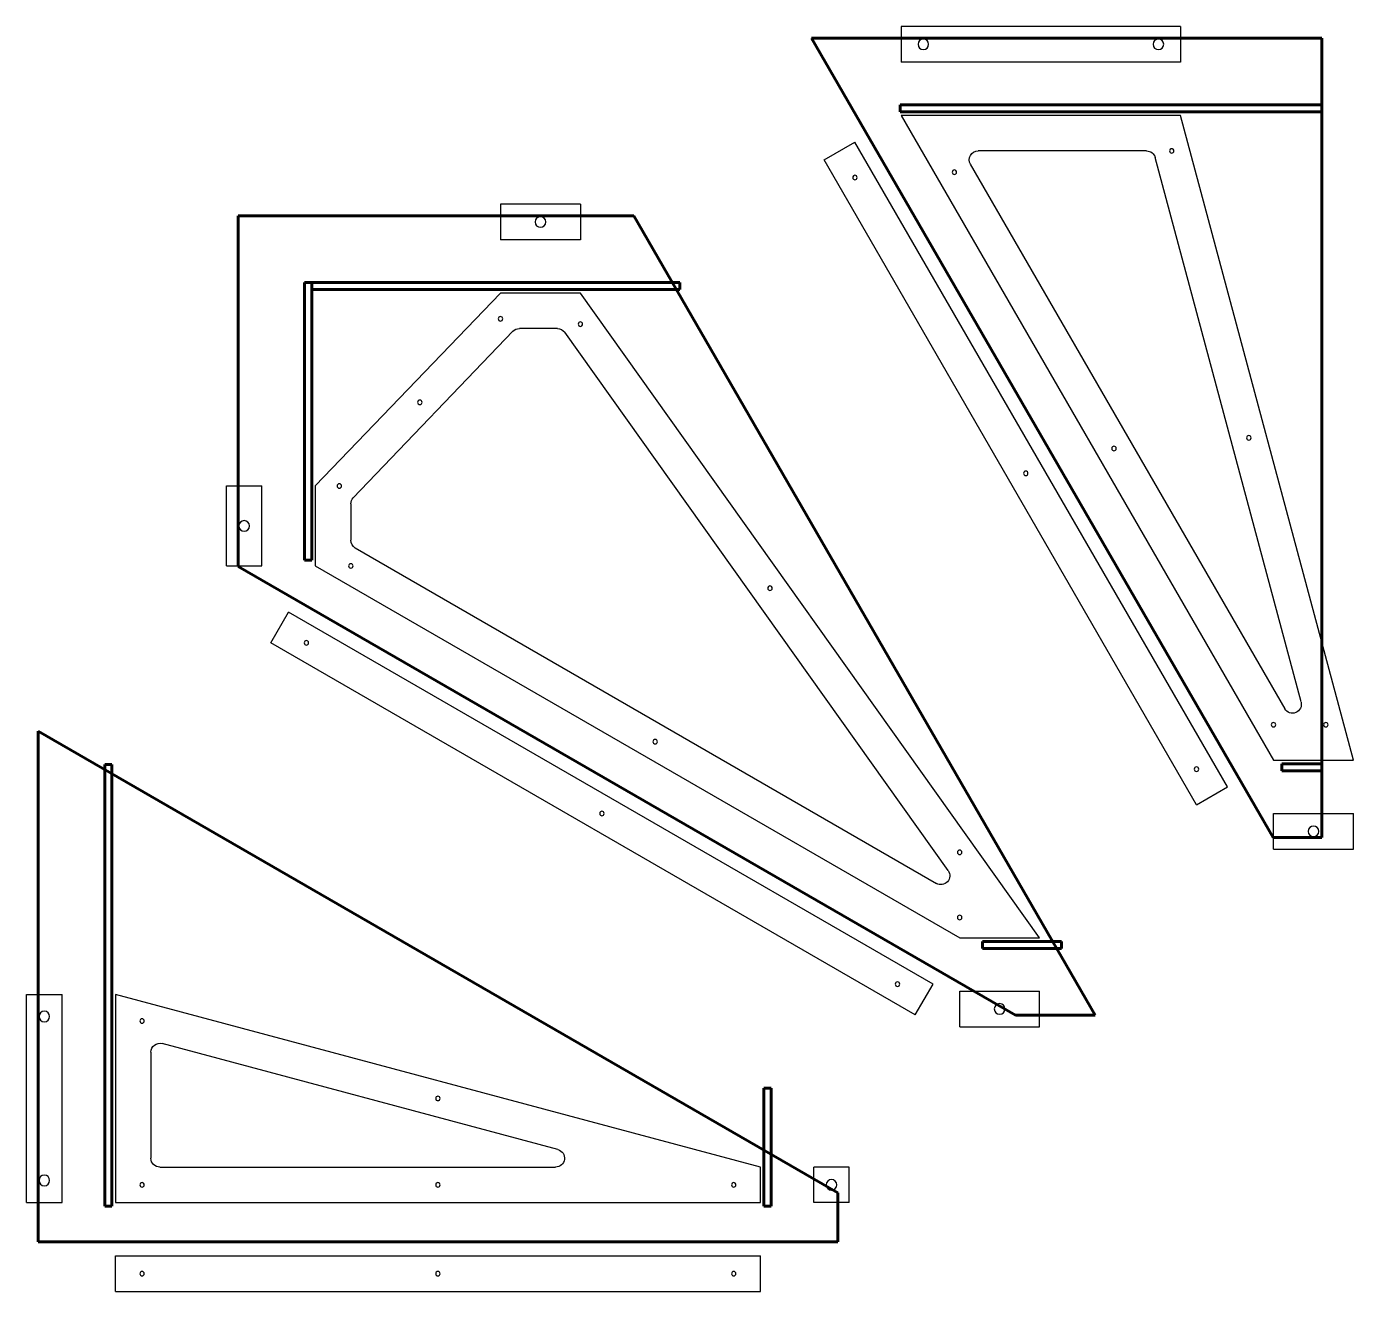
# Model space of a CAD drawing. Header units: millimetres. Extents: x 17897 to 19391, y 748 to 2172.
import ezdxf

# ---------------------------------------------------------------- set-up
doc = ezdxf.new("R2010")
doc.units = ezdxf.units.MM
doc.layers.add('каркас', color=253, linetype='Continuous', lineweight=60)
doc.layers.add('Ступени', color=33, linetype='Continuous', lineweight=60)
doc.layers.add('Рамки', color=7, linetype='Continuous')

msp = doc.modelspace()

# ---------------------------------------------------------------- linework, layer by layer
at = {"layer": 'каркас', "extrusion": (-2.24949e-32, 6.12303e-17, -1)}
for p, q in [((19355.4, 2083.5, 1526), (18880.8, 2083.5, 1526)), ((18880.8, 2083.5, 1526), (18880.8, 2075.5, 1526)), ((19355.4, 2075.5, 1526), (19355.4, 2083.5, 1526)), ((18880.8, 2075.5, 1526), (19355.4, 2075.5, 1526)), ((18210.4, 1883.5, 1526), (18218.4, 1883.5, 1526)), ((18210.4, 1570.7, 1526), (18210.4, 1883.5, 1526)), ((18218.4, 1883.5, 1526), (18218.4, 1570.7, 1526)), ((18218.4, 1883.5, 1526), (18632.8, 1883.5, 1526)), ((18218.4, 1875.5, 1526), (18218.4, 1883.5, 1526)), ((18632.8, 1883.5, 1526), (18632.8, 1875.5, 1526)), ((18632.8, 1875.5, 1526), (18218.4, 1875.5, 1526)), ((18218.4, 1570.7, 1526), (18210.4, 1570.7, 1526)), ((17993.4, 1340.7, 1526), (17985.4, 1340.7, 1526)), ((17985.4, 1340.7, 1526), (17985.4, 843.5, 1526)), ((17993.4, 843.5, 1526), (17993.4, 1340.7, 1526)), ((19310.4, 1333.5, 1526), (19310.4, 1341.5, 1526)), ((19310.4, 1341.5, 1526), (19355.4, 1341.5, 1526)), ((19355.4, 1333.5, 1526), (19310.4, 1333.5, 1526)), ((19355.4, 1341.5, 1526), (19355.4, 1333.5, 1526)), ((18973.4, 1133.5, 1526), (18973.4, 1141.5, 1526)), ((18973.4, 1141.5, 1526), (19062.4, 1141.5, 1526)), ((19062.4, 1141.5, 1526), (19062.4, 1133.5, 1526)), ((19062.4, 1133.5, 1526), (18973.4, 1133.5, 1526)), ((18727.4, 843.5, 1526), (18727.4, 976.5, 1526)), ((18727.4, 976.5, 1526), (18735.4, 976.5, 1526)), ((18735.4, 976.5, 1526), (18735.4, 843.5, 1526)), ((17985.4, 843.5, 1526), (17993.4, 843.5, 1526)), ((18735.4, 843.5, 1526), (18727.4, 843.5, 1526))]:
    msp.add_line(p, q, dxfattribs=at)
at = {"layer": 'Рамки', "extrusion": (-2.24949e-32, 6.12303e-17, -1)}
for p, q in [((19196.4, 2171.5, 1526), (18881.8, 2171.5, 1526)), ((18881.8, 2171.5, 1526), (18881.8, 2131.5, 1526)), ((19196.4, 2171.5, 1526), (19196.4, 2131.5, 1526)), ((19196.4, 2131.5, 1526), (18881.8, 2131.5, 1526)), ((19196.4, 2071.5, 1526), (18881.8, 2071.5, 1526)), ((18881.8, 2071.5, 1526), (19300.9, 1345.5, 1526)), ((19390.9, 1345.5, 1526), (19196.4, 2071.5, 1526)), ((18795.2, 2021.5, 1526), (18829.8, 2041.5, 1526)), ((19249, 1315.5, 1526), (18829.8, 2041.5, 1526)), ((19158.1, 2031.5, 1526), (18968.4, 2031.5, 1526)), ((19214.3, 1295.5, 1526), (18795.2, 2021.5, 1526)), ((18959.7, 2016.5, 1526), (19313.6, 1403.5, 1526)), ((19332, 1411.1, 1526), (19167.7, 2024.1, 1526)), ((18520.8, 1971.5, 1526), (18430.8, 1971.5, 1526)), ((18430.8, 1971.5, 1526), (18430.8, 1931.5, 1526)), ((18520.8, 1971.5, 1526), (18520.8, 1931.5, 1526)), ((18520.8, 1931.5, 1526), (18430.8, 1931.5, 1526)), ((18430.8, 1871.5, 1526), (18222.4, 1654.3, 1526)), ((18520.8, 1871.5, 1526), (18430.8, 1871.5, 1526)), ((19037.7, 1145.5, 1526), (18520.8, 1871.5, 1526)), ((18444.9, 1828.4, 1526), (18265.2, 1641.1, 1526)), ((18495, 1831.5, 1526), (18452.1, 1831.5, 1526)), ((18934.6, 1221.3, 1526), (18503.1, 1827.3, 1526)), ((18122.4, 1564.3, 1526), (18122.4, 1654.3, 1526)), ((18122.4, 1654.3, 1526), (18162.4, 1654.3, 1526)), ((18162.4, 1564.3, 1526), (18162.4, 1654.3, 1526)), ((18222.4, 1654.3, 1526), (18222.4, 1564.3, 1526)), ((18262.4, 1634.2, 1526), (18262.4, 1593.1, 1526)), ((18267.4, 1584.5, 1526), (18921.5, 1206.8, 1526)), ((18122.4, 1564.3, 1526), (18162.4, 1564.3, 1526)), ((18222.4, 1564.3, 1526), (18947.7, 1145.5, 1526)), ((18172.4, 1477.7, 1526), (18192.4, 1512.3, 1526)), ((18917.7, 1093.5, 1526), (18192.4, 1512.3, 1526)), ((18897.7, 1058.9, 1526), (18172.4, 1477.7, 1526)), ((19300.9, 1345.5, 1526), (19390.9, 1345.5, 1526)), ((19214.3, 1295.5, 1526), (19249, 1315.5, 1526)), ((19300.9, 1285.5, 1526), (19390.9, 1285.5, 1526)), ((19300.9, 1245.5, 1526), (19300.9, 1285.5, 1526)), ((19390.9, 1245.5, 1526), (19390.9, 1285.5, 1526)), ((19300.9, 1245.5, 1526), (19390.9, 1245.5, 1526)), ((18947.7, 1145.5, 1526), (19037.7, 1145.5, 1526)), ((18897.7, 1058.9, 1526), (18917.7, 1093.5, 1526)), ((17897.4, 847.5, 1526), (17897.4, 1082, 1526)), ((17897.4, 1082, 1526), (17937.4, 1082, 1526)), ((17937.4, 847.5, 1526), (17937.4, 1082, 1526)), ((18723.4, 887.5, 1526), (17997.4, 1082, 1526)), ((17997.4, 1082, 1526), (17997.4, 847.5, 1526)), ((18947.7, 1085.5, 1526), (19037.7, 1085.5, 1526)), ((18947.7, 1045.5, 1526), (18947.7, 1085.5, 1526)), ((19037.7, 1045.5, 1526), (19037.7, 1085.5, 1526)), ((18947.7, 1045.5, 1526), (19037.7, 1045.5, 1526)), ((18037.4, 1016.9, 1526), (18037.4, 897.5, 1526)), ((18495.5, 907.2, 1526), (18050, 1026.5, 1526)), ((18047.4, 887.5, 1526), (18492.9, 887.5, 1526)), ((18723.4, 847.5, 1526), (18723.4, 887.5, 1526)), ((18783.4, 847.5, 1526), (18783.4, 887.5, 1526)), ((18823.4, 887.5, 1526), (18783.4, 887.5, 1526)), ((18823.4, 847.5, 1526), (18823.4, 887.5, 1526)), ((17897.4, 847.5, 1526), (17937.4, 847.5, 1526)), ((17997.4, 847.5, 1526), (18723.4, 847.5, 1526)), ((18823.4, 847.5, 1526), (18783.4, 847.5, 1526)), ((17997.4, 787.5, 1526), (18723.4, 787.5, 1526)), ((17997.4, 747.5, 1526), (17997.4, 787.5, 1526)), ((18723.4, 747.5, 1526), (18723.4, 787.5, 1526)), ((17997.4, 747.5, 1526), (18723.4, 747.5, 1526))]:
    msp.add_line(p, q, dxfattribs=at)
for centre, radius in [((-18906.8, 2151.5, -1526), 6), ((-19171.4, 2151.5, -1526), 6), ((-19186.4, 2031.5, -1526), 2.5), ((-18829.8, 2001.5, -1526), 2.5), ((-18941.8, 2007.5, -1526), 2.5), ((-18475.8, 1951.5, -1526), 6), ((-18430.8, 1842.5, -1526), 2.5), ((-18520.8, 1836.5, -1526), 2.5), ((-18340.1, 1748.4, -1526), 2.5), ((-19273.2, 1708.5, -1526), 2.5), ((-19121.4, 1696.5, -1526), 2.5), ((-19022.1, 1668.5, -1526), 2.5), ((-18249.4, 1654.3, -1526), 2.5), ((-18142.4, 1609.3, -1526), 6), ((-18262.4, 1564.3, -1526), 2.5), ((-18734.2, 1539.2, -1526), 2.5), ((-18212.4, 1477.7, -1526), 2.5), ((-19300.9, 1385.5, -1526), 2.5), ((-19359.9, 1385.5, -1526), 2.5), ((-18605, 1366.4, -1526), 2.5), ((-19214.3, 1335.5, -1526), 2.5), ((-18545, 1285.6, -1526), 2.5), ((-19345.9, 1265.5, -1526), 6), ((-18947.7, 1241.9, -1526), 2.5), ((-18947.7, 1168.5, -1526), 2.5), ((-18877.7, 1093.5, -1526), 2.5), ((-17917.4, 1057, -1526), 6), ((-18992.7, 1065.5, -1526), 6), ((-18027.4, 1052, -1526), 2.5), ((-18360.4, 964.8, -1526), 2.5), ((-17917.4, 872.5, -1526), 6), ((-18027.4, 867.5, -1526), 2.5), ((-18360.4, 867.5, -1526), 2.5), ((-18693.4, 867.5, -1526), 2.5), ((-18803.4, 867.5, -1526), 6), ((-18027.4, 767.5, -1526), 2.5), ((-18360.4, 767.5, -1526), 2.5), ((-18693.4, 767.5, -1526), 2.5)]:
    msp.add_circle(centre, radius, dxfattribs=at)
for centre, start, end in [((-18968.4, 2021.5, -1526), 330, 90), ((-19158.1, 2021.5, -1526), 90, 165), ((-18452.1, 1821.5, -1526), 43.808, 90), ((-18495, 1821.5, -1526), 90, 144.5484), ((-18272.4, 1634.2, -1526), 0, 43.808), ((-18272.4, 1593.1, -1526), 300, 0), ((-19322.3, 1408.5, -1526), 165, 330), ((-18926.5, 1215.5, -1526), 144.5484, 300), ((-18047.4, 1016.9, -1526), 0, 105), ((-18047.4, 897.5, -1526), 270, 0), ((-18492.9, 897.5, -1526), 105, 270)]:
    msp.add_arc(centre, 10, start, end, dxfattribs=at)
at = {"layer": 'Ступени', "extrusion": (-2.24949e-32, 6.12303e-17, -1)}
for p, q in [((19355.4, 2158.5, 1526), (18780.8, 2158.5, 1526)), ((18780.8, 2158.5, 1526), (19300.4, 1258.5, 1526)), ((19355.4, 1258.5, 1526), (19355.4, 2158.5, 1526)), ((18580.8, 1958.5, 1526), (18135.4, 1958.5, 1526)), ((18135.4, 1958.5, 1526), (18135.4, 1563.7, 1526)), ((19100.4, 1058.5, 1526), (18580.8, 1958.5, 1526)), ((18135.4, 1563.7, 1526), (19010.4, 1058.5, 1526)), ((18810.4, 858.5, 1526), (17910.4, 1378.1, 1526)), ((17910.4, 1378.1, 1526), (17910.4, 803.5, 1526)), ((19300.4, 1258.5, 1526), (19355.4, 1258.5, 1526)), ((19010.4, 1058.5, 1526), (19100.4, 1058.5, 1526)), ((18810.4, 803.5, 1526), (18810.4, 858.5, 1526)), ((17910.4, 803.5, 1526), (18810.4, 803.5, 1526))]:
    msp.add_line(p, q, dxfattribs=at)

doc.saveas('drawing.dxf')
